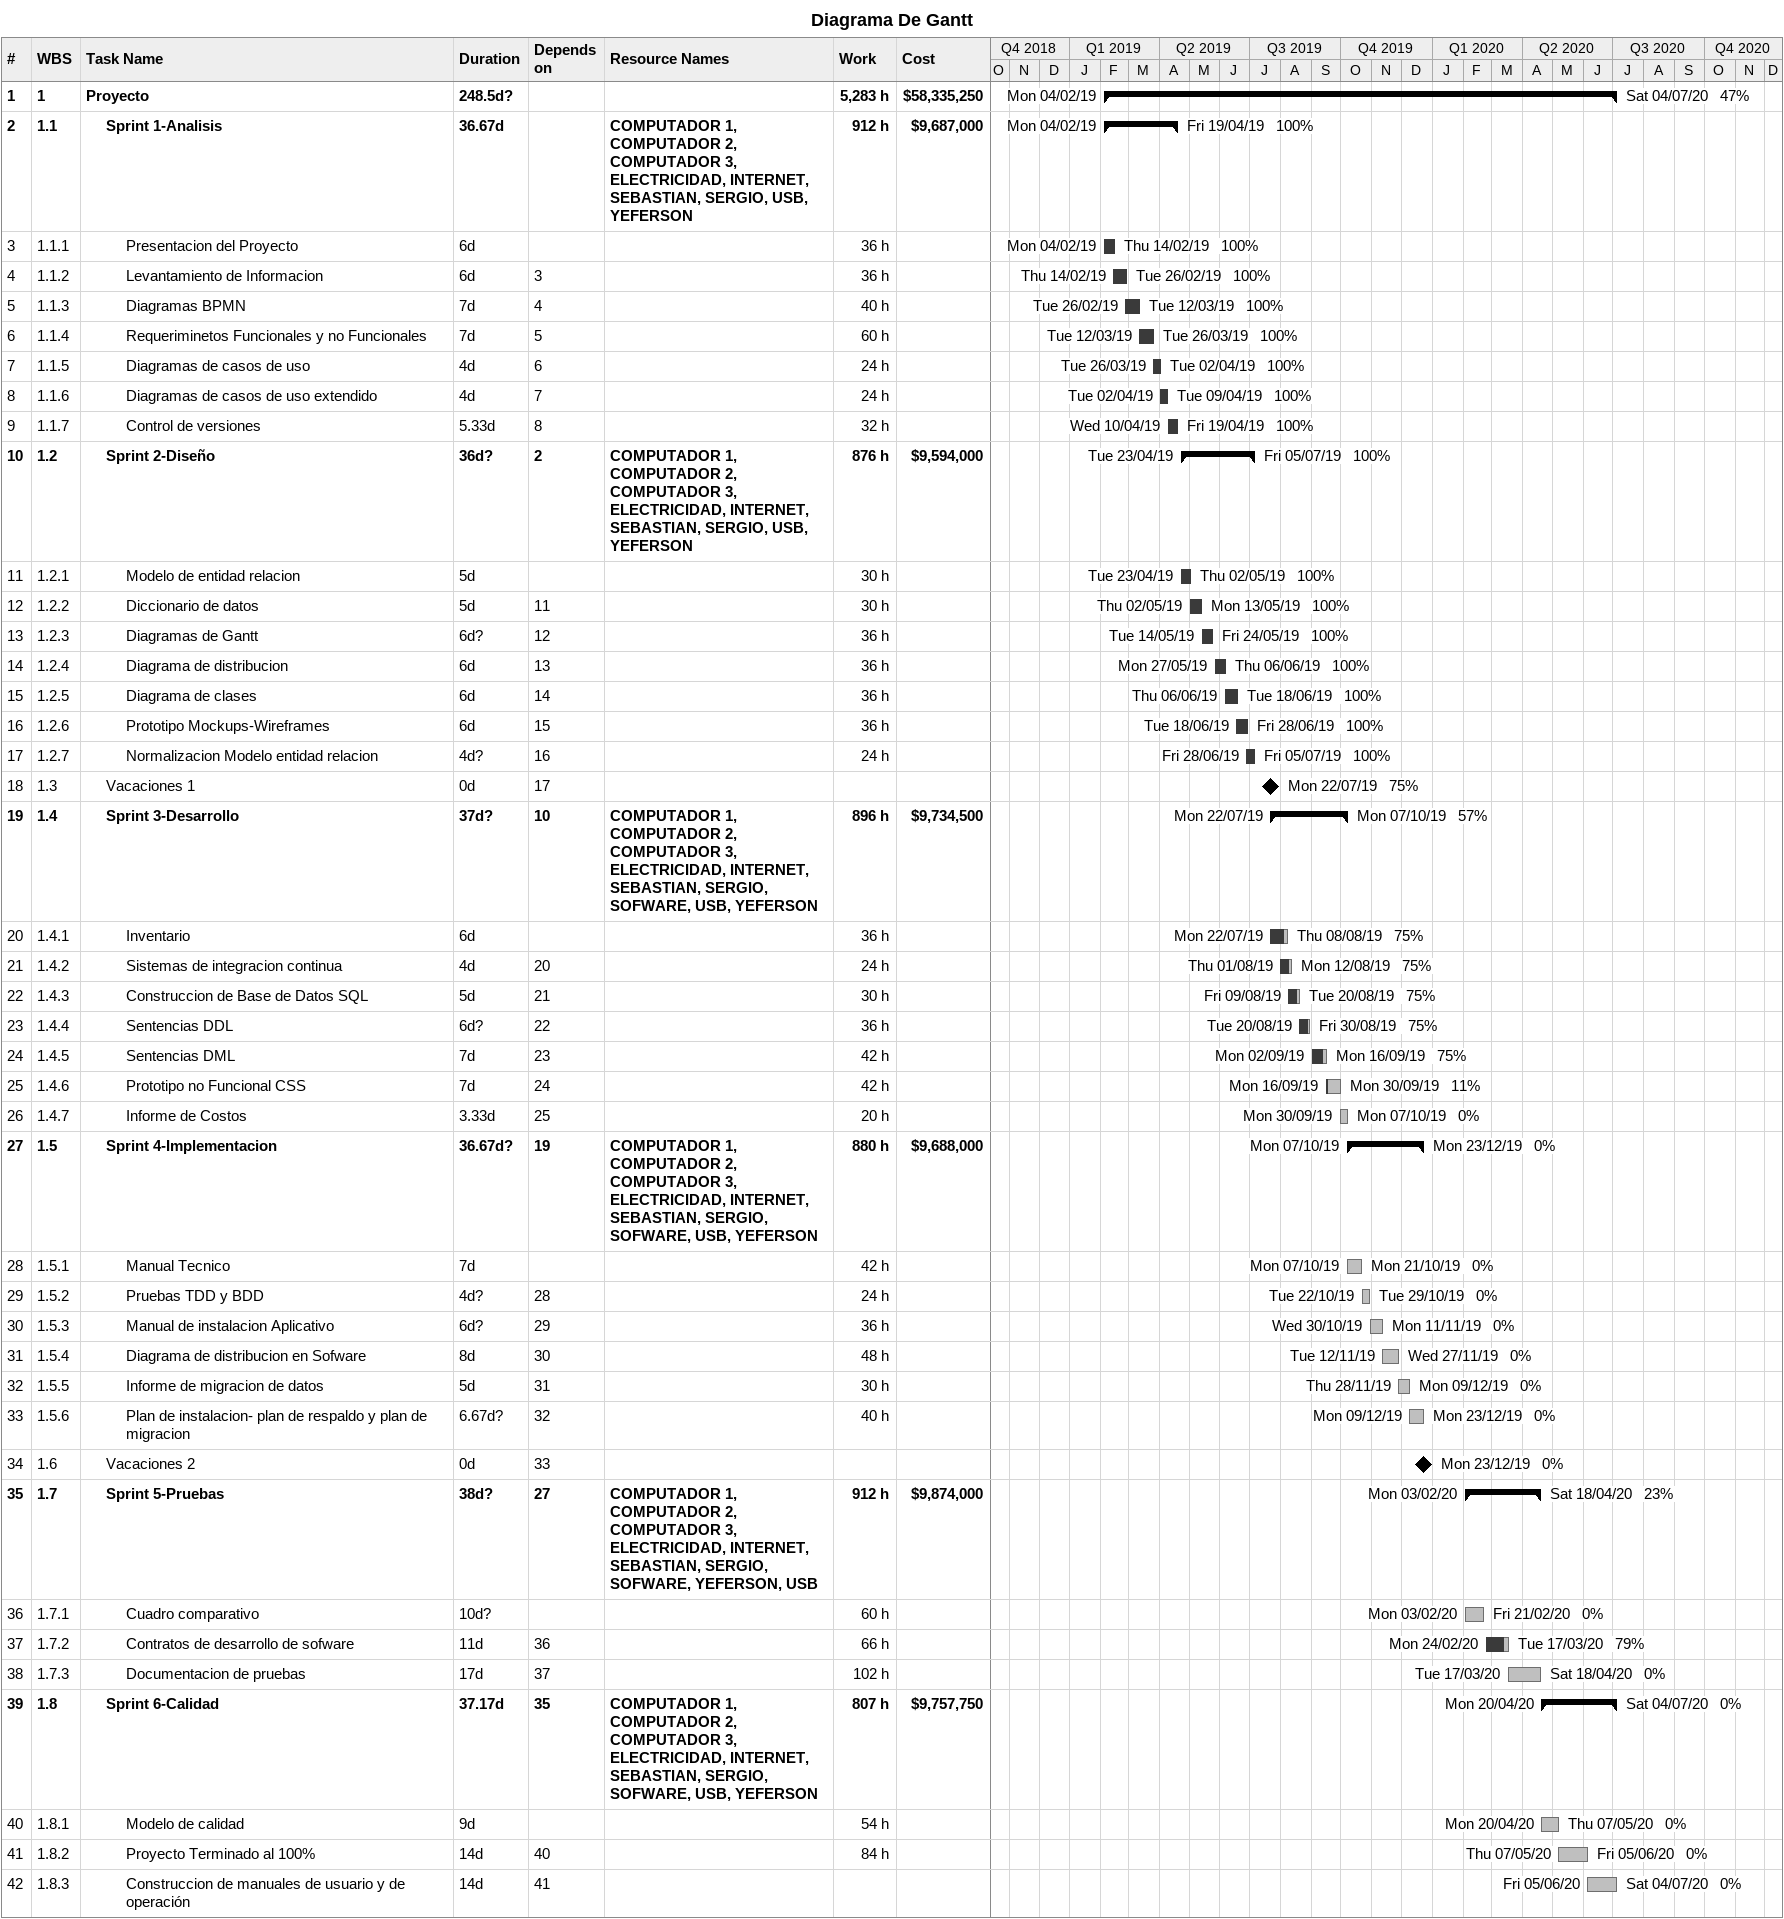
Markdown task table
Diagrama De Gantt

| ID | WBS | Task | Duration | Start | Finish | Predecessors | Resources | % complete | Work (h) | Cost ($) |
|---|---|---|---|---|---|---|---|---|---|---|
| 1 | 1 | **Proyecto** | 248.5d? | 2019-02-04 | 2020-07-04 |  |  | 47 | 5283 | 58335250 |
| 2 | 1.1 | **Sprint 1-Analisis** | 36.67d | 2019-02-04 | 2019-04-19 |  | COMPUTADOR 1, COMPUTADOR 2, COMPUTADOR 3, ELECTRICIDAD, INTERNET, SEBASTIAN, SERGIO, USB, YEFERSON | 100 | 912 | 9687000 |
| 3 | 1.1.1 | Presentacion del Proyecto | 6d | 2019-02-04 | 2019-02-14 |  |  | 100 | 36 |  |
| 4 | 1.1.2 | Levantamiento de Informacion | 6d | 2019-02-14 | 2019-02-26 | 3 |  | 100 | 36 |  |
| 5 | 1.1.3 | Diagramas BPMN | 7d | 2019-02-26 | 2019-03-12 | 4 |  | 100 | 40 |  |
| 6 | 1.1.4 | Requeriminetos Funcionales y no Funcionales | 7d | 2019-03-12 | 2019-03-26 | 5 |  | 100 | 60 |  |
| 7 | 1.1.5 | Diagramas de casos de uso | 4d | 2019-03-26 | 2019-04-02 | 6 |  | 100 | 24 |  |
| 8 | 1.1.6 | Diagramas de casos de uso extendido | 4d | 2019-04-02 | 2019-04-09 | 7 |  | 100 | 24 |  |
| 9 | 1.1.7 | Control de versiones | 5.33d | 2019-04-10 | 2019-04-19 | 8 |  | 100 | 32 |  |
| 10 | 1.2 | **Sprint 2-Diseño** | 36d? | 2019-04-23 | 2019-07-05 | 2 | COMPUTADOR 1, COMPUTADOR 2, COMPUTADOR 3, ELECTRICIDAD, INTERNET, SEBASTIAN, SERGIO, USB, YEFERSON | 100 | 876 | 9594000 |
| 11 | 1.2.1 | Modelo de entidad relacion | 5d | 2019-04-23 | 2019-05-02 |  |  | 100 | 30 |  |
| 12 | 1.2.2 | Diccionario de datos | 5d | 2019-05-02 | 2019-05-13 | 11 |  | 100 | 30 |  |
| 13 | 1.2.3 | Diagramas de Gantt | 6d? | 2019-05-14 | 2019-05-24 | 12 |  | 100 | 36 |  |
| 14 | 1.2.4 | Diagrama de distribucion | 6d | 2019-05-27 | 2019-06-06 | 13 |  | 100 | 36 |  |
| 15 | 1.2.5 | Diagrama de clases | 6d | 2019-06-06 | 2019-06-18 | 14 |  | 100 | 36 |  |
| 16 | 1.2.6 | Prototipo Mockups-Wireframes | 6d | 2019-06-18 | 2019-06-28 | 15 |  | 100 | 36 |  |
| 17 | 1.2.7 | Normalizacion Modelo entidad relacion | 4d? | 2019-06-28 | 2019-07-05 | 16 |  | 100 | 24 |  |
| 18 | 1.3 | Vacaciones 1 | 0d | 2019-07-22 | 2019-07-22 | 17 |  | 75 |  |  |
| 19 | 1.4 | **Sprint 3-Desarrollo** | 37d? | 2019-07-22 | 2019-10-07 | 10 | COMPUTADOR 1, COMPUTADOR 2, COMPUTADOR 3, ELECTRICIDAD, INTERNET, SEBASTIAN, SERGIO, SOFWARE, USB, YEFERSON | 57 | 896 | 9734500 |
| 20 | 1.4.1 | Inventario | 6d | 2019-07-22 | 2019-08-08 |  |  | 75 | 36 |  |
| 21 | 1.4.2 | Sistemas de integracion continua | 4d | 2019-08-01 | 2019-08-12 | 20 |  | 75 | 24 |  |
| 22 | 1.4.3 | Construccion de Base de Datos SQL | 5d | 2019-08-09 | 2019-08-20 | 21 |  | 75 | 30 |  |
| 23 | 1.4.4 | Sentencias DDL | 6d? | 2019-08-20 | 2019-08-30 | 22 |  | 75 | 36 |  |
| 24 | 1.4.5 | Sentencias DML | 7d | 2019-09-02 | 2019-09-16 | 23 |  | 75 | 42 |  |
| 25 | 1.4.6 | Prototipo no Funcional CSS | 7d | 2019-09-16 | 2019-09-30 | 24 |  | 11 | 42 |  |
| 26 | 1.4.7 | Informe de Costos | 3.33d | 2019-09-30 | 2019-10-07 | 25 |  | 0 | 20 |  |
| 27 | 1.5 | **Sprint 4-Implementacion** | 36.67d? | 2019-10-07 | 2019-12-23 | 19 | COMPUTADOR 1, COMPUTADOR 2, COMPUTADOR 3, ELECTRICIDAD, INTERNET, SEBASTIAN, SERGIO, SOFWARE, USB, YEFERSON | 0 | 880 | 9688000 |
| 28 | 1.5.1 | Manual Tecnico | 7d | 2019-10-07 | 2019-10-21 |  |  | 0 | 42 |  |
| 29 | 1.5.2 | Pruebas TDD y BDD | 4d? | 2019-10-22 | 2019-10-29 | 28 |  | 0 | 24 |  |
| 30 | 1.5.3 | Manual de instalacion Aplicativo | 6d? | 2019-10-30 | 2019-11-11 | 29 |  | 0 | 36 |  |
| 31 | 1.5.4 | Diagrama de distribucion en Sofware | 8d | 2019-11-12 | 2019-11-27 | 30 |  | 0 | 48 |  |
| 32 | 1.5.5 | Informe de migracion de datos | 5d | 2019-11-28 | 2019-12-09 | 31 |  | 0 | 30 |  |
| 33 | 1.5.6 | Plan de instalacion- plan de respaldo y plan de migracion | 6.67d? | 2019-12-09 | 2019-12-23 | 32 |  | 0 | 40 |  |
| 34 | 1.6 | Vacaciones 2 | 0d | 2019-12-23 | 2019-12-23 | 33 |  | 0 |  |  |
| 35 | 1.7 | **Sprint 5-Pruebas** | 38d? | 2020-02-03 | 2020-04-18 | 27 | COMPUTADOR 1, COMPUTADOR 2, COMPUTADOR 3, ELECTRICIDAD, INTERNET, SEBASTIAN, SERGIO, SOFWARE, YEFERSON, USB | 23 | 912 | 9874000 |
| 36 | 1.7.1 | Cuadro comparativo | 10d? | 2020-02-03 | 2020-02-21 |  |  | 0 | 60 |  |
| 37 | 1.7.2 | Contratos de desarrollo de sofware | 11d | 2020-02-24 | 2020-03-17 | 36 |  | 79 | 66 |  |
| 38 | 1.7.3 | Documentacion de pruebas | 17d | 2020-03-17 | 2020-04-18 | 37 |  | 0 | 102 |  |
| 39 | 1.8 | **Sprint 6-Calidad** | 37.17d | 2020-04-20 | 2020-07-04 | 35 | COMPUTADOR 1, COMPUTADOR 2, COMPUTADOR 3, ELECTRICIDAD, INTERNET, SEBASTIAN, SERGIO, SOFWARE, USB, YEFERSON | 0 | 807 | 9757750 |
| 40 | 1.8.1 | Modelo de calidad | 9d | 2020-04-20 | 2020-05-07 |  |  | 0 | 54 |  |
| 41 | 1.8.2 | Proyecto Terminado al 100% | 14d | 2020-05-07 | 2020-06-05 | 40 |  | 0 | 84 |  |
| 42 | 1.8.3 | Construccion de manuales de usuario y de operación | 14d | 2020-06-05 | 2020-07-04 | 41 |  | 0 |  |  |
